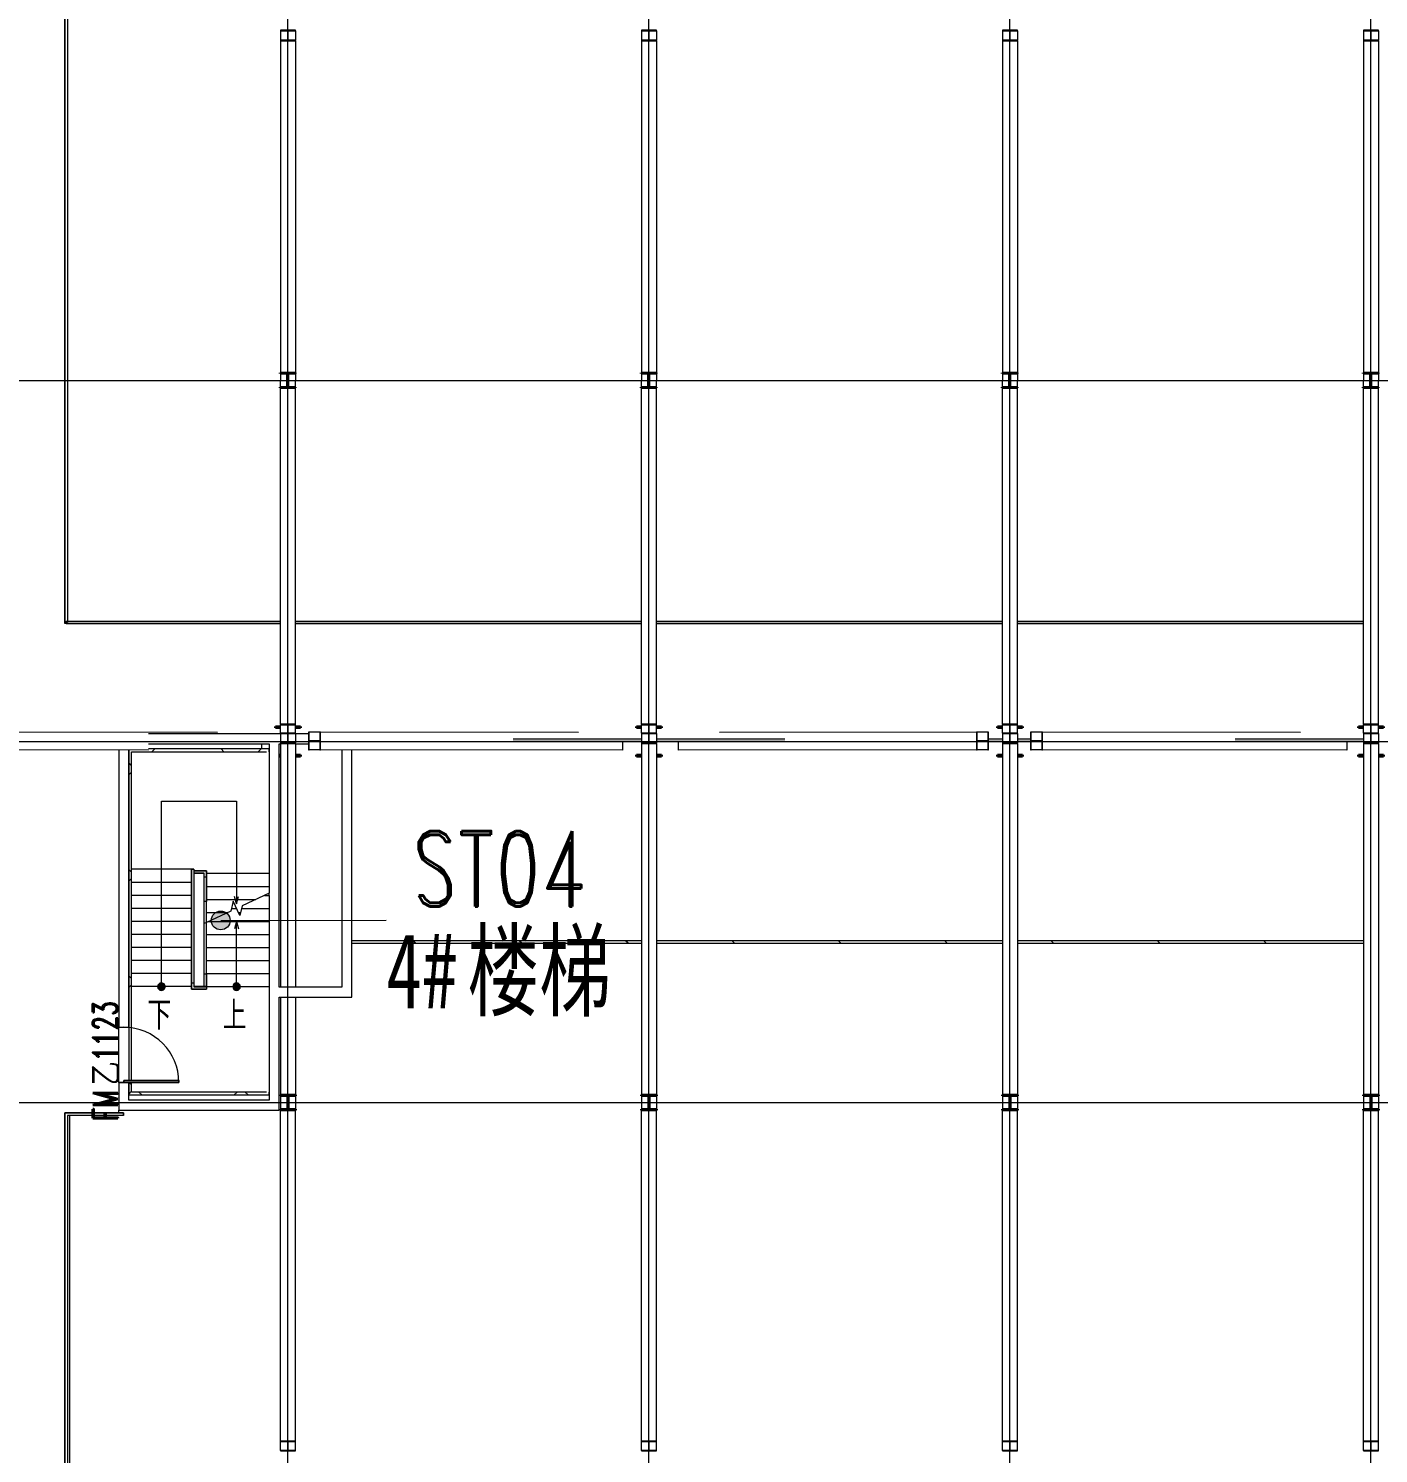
# Model space of a CAD drawing. Header units: millimetres. Extents: x -30000 to 430621, y -31706 to 192400.
# Drawn here: x 66825 to 93750, y 36201 to 64616 of the extents above; entities that cross this region are included whole.
import ezdxf

# ---------------------------------------------------------------- set-up
doc = ezdxf.new("R2010")
doc.units = ezdxf.units.MM
doc.linetypes.add('架空线', pattern=[3.97, 2.38, -1.59])
doc.linetypes.add('轴网线', pattern=[22.04, 18.38, -1.83, 0, -1.83])
doc.layers.get('0').update_dxf_attribs({"color": 8})
for name, color, linetype, lineweight in [('A-ANNO-NOTE', 8, 'Continuous', 5), ('A-AREA-IDEN', 8, 'Continuous', 9), ('A-DETL-GENF', 8, 'Continuous', 18), ('A-DOOR', 8, 'Continuous', 5), ('A-DOOR-IDEN', 8, 'Continuous', 9), ('A-DOOR-OPNG', 8, 'Continuous', 5), ('A-FLOR', 8, 'Continuous', 5), ('A-FLOR-HRAL', 8, 'Continuous', 5), ('A-WALL', 8, 'Continuous', 5), ('A-WALL-PATT', 8, 'Continuous', 9), ('S-BEAM', 8, 'Continuous', 5), ('S-COLS', 8, 'Continuous', 5), ('S-GRID', 8, 'Continuous', 9), ('S-STRS', 8, 'Continuous', 5), ('S-STRS-MBND', 8, 'Continuous', 5)]:
    doc.layers.add(name, color=color, linetype=linetype, lineweight=lineweight)
doc.styles.add('RomanD', font='romand__.ttf', dxfattribs={"width": 0.7, "height": 1500})
doc.styles.add('RomanD_1', font='romand__.ttf', dxfattribs={"width": 0.7, "height": 500})
doc.styles.add('仿宋', font='simfang.ttf', dxfattribs={"width": 0.7, "height": 500})
doc.styles.add('仿宋_2', font='simfang.ttf', dxfattribs={"width": 0.7, "height": 1500})
doc.styles.add('微软雅黑', font='Microsoft YaHei.ttf', dxfattribs={"width": 0.7, "height": 500})
pattern_1 = [(45, (-4e-09, 0), (-1060.66, 1060.66), []), (135, (-4e-09, 0), (-1060.66, -1060.66), [])]

# ---------------------------------------------------------------- blocks, each defined once
blk = doc.blocks.new('钢_柱_焊接H - H600X500X20X30-V47-LAY-4F-1_500-A')
at = {"layer": 'S-COLS', "lineweight": 15, "true_color": 0xdddddd}
h = blk.add_hatch(color=254, dxfattribs=at)
h.paths.add_polyline_path([(250, -300), (250, -270), (150, -270), (150, -300)], flags=0)
h.paths.add_polyline_path([(-150, -300), (-150, -270), (-175, -270), (-175, -300)], flags=0)
h.paths.add_polyline_path([(-150, 270), (-150, 300), (-250, 300), (-250, 270)], flags=0)
h.paths.add_polyline_path([(150, 270), (250, 270), (250, 300), (150, 300), (150, 287)], flags=0)
at = {"layer": 'S-COLS', "color": 8, "lineweight": 35, "true_color": 0x777777}
for p, q in [((-250, 300), (-150, 300)), ((-250, 270), (-250, 300)), ((150, 300), (250, 300)), ((250, 300), (250, 270)), ((-150, 270), (-250, 270)), ((250, 270), (150, 270)), ((-175, -270), (-150, -270)), ((150, -270), (250, -270)), ((250, -270), (250, -300)), ((-150, -300), (-175, -300)), ((250, -300), (150, -300))]:
    blk.add_line(p, q, dxfattribs=at)
blk = doc.blocks.new('钢_柱_焊接H - H600X500X20X30-V48-LAY-4F-1_500-A')
at = {"layer": 'S-COLS', "lineweight": 15, "true_color": 0xdddddd}
h = blk.add_hatch(color=254, dxfattribs=at)
h.paths.add_polyline_path([(250, -300), (250, -270), (150, -270), (150, -300)], flags=0)
h.paths.add_polyline_path([(-250, -300), (-150, -300), (-150, -270), (-250, -270)], flags=0)
h.paths.add_polyline_path([(5, -29), (1, -28), (1, -28)], flags=0)
h.paths.add_polyline_path([(150, 270), (250, 270), (250, 300), (150, 300), (150, 288)], flags=0)
h.paths.add_polyline_path([(-250, 270), (-150, 270), (-150, 300), (-250, 300)], flags=0)
at = {"layer": 'S-COLS', "color": 8, "lineweight": 35, "true_color": 0x777777}
for p, q in [((-250, 300), (-150, 300)), ((-250, 270), (-250, 300)), ((150, 300), (250, 300)), ((250, 300), (250, 270)), ((-150, 270), (-250, 270)), ((250, 270), (150, 270)), ((-250, -270), (-150, -270)), ((-250, -300), (-250, -270)), ((150, -270), (250, -270)), ((250, -270), (250, -300)), ((-150, -300), (-250, -300)), ((250, -300), (150, -300))]:
    blk.add_line(p, q, dxfattribs=at)
blk = doc.blocks.new('钢_柱_焊接H - H600X500X20X30-V49-LAY-4F-1_500-A')
at = {"layer": 'S-COLS', "lineweight": 15, "true_color": 0xdddddd}
h = blk.add_hatch(color=254, dxfattribs=at)
h.paths.add_polyline_path([(250, -300), (250, -270), (150, -270), (150, -300)], flags=0)
h.paths.add_polyline_path([(-150, -300), (-150, -270), (-250, -270), (-250, -300)], flags=0)
h.paths.add_polyline_path([(5, -29), (1, -28), (1, -28)], flags=0)
h.paths.add_polyline_path([(-250, 270), (-150, 270), (-150, 300), (-250, 300)], flags=0)
h.paths.add_polyline_path([(150, 270), (250, 270), (250, 300), (150, 300), (150, 288)], flags=0)
at = {"layer": 'S-COLS', "color": 8, "lineweight": 35, "true_color": 0x777777}
for p, q in [((-250, 300), (-150, 300)), ((-250, 270), (-250, 300)), ((150, 300), (250, 300)), ((250, 300), (250, 270)), ((-150, 270), (-250, 270)), ((250, 270), (150, 270)), ((-250, -270), (-150, -270)), ((-250, -300), (-250, -270)), ((150, -270), (250, -270)), ((250, -270), (250, -300)), ((-150, -300), (-250, -300)), ((250, -300), (150, -300))]:
    blk.add_line(p, q, dxfattribs=at)
blk = doc.blocks.new('钢_柱_焊接H - H600X500X20X30-V50-LAY-4F-1_500-A')
at = {"layer": 'S-COLS', "lineweight": 15, "true_color": 0xdddddd}
h = blk.add_hatch(color=254, dxfattribs=at)
h.paths.add_polyline_path([(250, -300), (250, -270), (150, -270), (150, -300)], flags=0)
h.paths.add_polyline_path([(-150, -300), (-150, -270), (-250, -270), (-250, -300)], flags=0)
h.paths.add_polyline_path([(5, -29), (1, -28), (1, -28)], flags=0)
h.paths.add_polyline_path([(-250, 270), (-150, 270), (-150, 300), (-250, 300)], flags=0)
h.paths.add_polyline_path([(150, 270), (250, 270), (250, 300), (150, 300), (150, 287)], flags=0)
at = {"layer": 'S-COLS', "color": 8, "lineweight": 35, "true_color": 0x777777}
for p, q in [((-250, 300), (-150, 300)), ((-250, 270), (-250, 300)), ((150, 300), (250, 300)), ((250, 300), (250, 270)), ((-150, 270), (-250, 270)), ((250, 270), (150, 270)), ((-250, -270), (-150, -270)), ((-250, -300), (-250, -270)), ((150, -270), (250, -270)), ((250, -270), (250, -300)), ((-150, -300), (-250, -300)), ((250, -300), (150, -300))]:
    blk.add_line(p, q, dxfattribs=at)
blk = doc.blocks.new('钢_柱_热轧H - HW300X300-659262-LAY-4F-1_500-A')
at = {"layer": 'S-COLS', "lineweight": 15, "true_color": 0xdddddd}
h = blk.add_hatch(color=254, dxfattribs=at)
h.paths.add_polyline_path([(5, -122), (5, 122), (-5, 122), (-5, -122)], flags=0)
h.paths.add_polyline_path([(9, -131), (5, -122), (-5, -131), (5, -131)], flags=0)
h.paths.add_polyline_path([(-150, -150), (150, -150), (150, -135), (-150, -135), (-150, -150)], flags=0)
h.paths.add_polyline_path([(5, 122), (5, 131), (-5, 129)], flags=0)
h.paths.add_polyline_path([(9, 131), (18, 135), (150, 135), (150, 150), (-150, 150), (-150, 135), (5, 132)], flags=0)
at = {"layer": 'S-COLS', "color": 8, "lineweight": 35, "true_color": 0x777777}
for p, q in [((-150, 150), (150, 150)), ((-150, 135), (-150, 150)), ((-18, 135), (-150, 135)), ((-5, -122), (-5, 122)), ((5, 122), (5, -122)), ((150, 135), (18, 135)), ((150, 150), (150, 135)), ((-150, -135), (-18, -135)), ((-150, -150), (-150, -135)), ((150, -150), (-150, -150)), ((18, -135), (150, -135)), ((150, -135), (150, -150))]:
    blk.add_line(p, q, dxfattribs=at)
for centre, start, end in [((-18, 122), 360, 90), ((18, 122), 90, 180), ((-18, -122), 270, 360), ((18, -122), 180, 270)]:
    blk.add_arc(centre, 13, start, end, dxfattribs=at)
blk = doc.blocks.new('钢_柱_热轧H - HW300X300-659271-LAY-4F-1_500-A')
at = {"layer": 'S-COLS', "lineweight": 15, "true_color": 0xdddddd}
h = blk.add_hatch(color=254, dxfattribs=at)
h.paths.add_polyline_path([(5, -122), (5, 122), (-5, 122), (-5, -122)], flags=0)
h.paths.add_polyline_path([(9, -131), (5, -122), (-5, -131), (5, -131)], flags=0)
h.paths.add_polyline_path([(-150, -150), (150, -150), (150, -135), (-150, -135)], flags=0)
h.paths.add_polyline_path([(5, 122), (5, 131), (-5, 129)], flags=0)
h.paths.add_polyline_path([(9, 131), (18, 135), (150, 135), (150, 150), (-150, 150), (-145, 135), (5, 132)], flags=0)
at = {"layer": 'S-COLS', "color": 8, "lineweight": 35, "true_color": 0x777777}
for p, q in [((-150, 150), (150, 150)), ((-150, 135), (-150, 150)), ((-18, 135), (-150, 135)), ((-5, -122), (-5, 122)), ((5, 122), (5, -122)), ((150, 135), (18, 135)), ((150, 150), (150, 135)), ((-150, -135), (-18, -135)), ((-150, -150), (-150, -135)), ((150, -150), (-150, -150)), ((18, -135), (150, -135)), ((150, -135), (150, -150))]:
    blk.add_line(p, q, dxfattribs=at)
for centre, start, end in [((-18, 122), 360, 90), ((18, 122), 90, 180), ((-18, -122), 270, 360), ((18, -122), 180, 270)]:
    blk.add_arc(centre, 13, start, end, dxfattribs=at)
blk = doc.blocks.new('钢_梁_焊接H - H300X300X10X15-V174-LAY-4F-1_500-A')
at = {"layer": 'S-BEAM', "color": 8, "lineweight": 15, "true_color": 0x777777}
for p, q in [((72150, 50566), (71850, 50566)), ((71850, 50566), (71850, 50555)), ((71850, 50555), (71995, 50555)), ((71850, 50555), (71850, 50372)), ((71995, 50372), (71850, 50372)), ((71850, 50372), (71850, 50362)), ((71850, 50362), (72150, 50362)), ((71850, 50362), (71850, 45500)), ((71995, 50555), (71995, 50372)), ((72005, 50372), (72005, 50555)), ((72005, 50555), (72150, 50555)), ((72150, 50372), (72005, 50372)), ((72150, 50555), (72150, 50566)), ((72150, 50555), (72150, 50372)), ((72150, 50362), (72150, 50372)), ((72150, 50362), (72150, 45500)), ((71850, 45300), (71850, 43350)), ((72150, 45300), (72150, 43350)), ((71850, 43335), (71850, 43065)), ((72150, 43335), (72150, 43065)), ((71850, 43050), (71850, 43040)), ((72150, 43050), (72150, 43040))]:
    blk.add_line(p, q, dxfattribs=at)
blk = doc.blocks.new('钢_梁_焊接H - H300X300X10X15-V126-LAY-4F-1_500-A')
at = {"layer": 'S-BEAM', "color": 8, "lineweight": 15, "true_color": 0x777777}
for p, q in [((21450, 43040), (21750, 43040)), ((21450, 36449), (21450, 43040)), ((21750, 36449), (21750, 43040)), ((21750, 36449), (21450, 36449)), ((21450, 36449), (21450, 36439)), ((21450, 36439), (21595, 36439)), ((21450, 36262), (21450, 36439)), ((21595, 36439), (21595, 36262)), ((21605, 36262), (21605, 36439)), ((21605, 36439), (21750, 36439)), ((21750, 36439), (21750, 36449)), ((21750, 36262), (21750, 36439)), ((21595, 36262), (21450, 36262)), ((21450, 36262), (21450, 36252)), ((21450, 36252), (21750, 36252)), ((21750, 36262), (21605, 36262)), ((21750, 36252), (21750, 36262))]:
    blk.add_line(p, q, dxfattribs=at)
blk = doc.blocks.new('钢_梁_焊接H - H300X300X10X15-V128-LAY-4F-1_500-A')
at = {"layer": 'S-BEAM', "color": 8, "lineweight": 15, "true_color": 0x777777}
for p, q in [((21450, 57465), (21450, 57597)), ((21450, 50742), (21450, 57451)), ((21750, 50742), (21750, 57597)), ((21750, 50742), (21450, 50742)), ((21450, 50742), (21450, 50732)), ((21450, 50732), (21595, 50732)), ((21450, 50566), (21450, 50732)), ((21595, 50732), (21595, 50566)), ((21605, 50566), (21605, 50732)), ((21605, 50732), (21750, 50732)), ((21750, 50732), (21750, 50742)), ((21750, 50566), (21750, 50732))]:
    blk.add_line(p, q, dxfattribs=at)
blk = doc.blocks.new('钢_梁_焊接H - H300X300X10X15-V129-LAY-4F-1_500-A')
at = {"layer": 'S-BEAM', "color": 8, "lineweight": 15, "true_color": 0x777777}
for p, q in [((21750, 64582), (21450, 64582)), ((21450, 64582), (21450, 64572)), ((21450, 64572), (21595, 64572)), ((21450, 64572), (21450, 64382)), ((21595, 64572), (21595, 64382)), ((21605, 64382), (21605, 64572)), ((21605, 64572), (21750, 64572)), ((21750, 64572), (21750, 64582)), ((21750, 64572), (21750, 64382)), ((21595, 64382), (21450, 64382)), ((21450, 64382), (21450, 64371)), ((21450, 64371), (21750, 64371)), ((21450, 64371), (21450, 57749)), ((21750, 64382), (21605, 64382)), ((21750, 64371), (21750, 64382)), ((21750, 64371), (21750, 57597)), ((21450, 57735), (21450, 57597))]:
    blk.add_line(p, q, dxfattribs=at)
blk = doc.blocks.new('钢_梁_焊接H - H300X300X10X15-V125-LAY-4F-1_500-A')
at = {"layer": 'S-BEAM', "color": 8, "lineweight": 15, "true_color": 0x777777}
for p, q in [((21750, 50566), (21450, 50566)), ((21450, 50566), (21450, 50555)), ((21450, 50555), (21595, 50555)), ((21450, 50555), (21450, 50372)), ((21595, 50372), (21450, 50372)), ((21450, 50372), (21450, 50362)), ((21450, 50362), (21750, 50362)), ((21450, 50362), (21450, 43350)), ((21595, 50555), (21595, 50372)), ((21605, 50372), (21605, 50555)), ((21605, 50555), (21750, 50555)), ((21750, 50372), (21605, 50372)), ((21750, 50555), (21750, 50566)), ((21750, 50555), (21750, 50372)), ((21750, 50362), (21750, 50372)), ((21750, 50362), (21750, 43350)), ((21450, 43335), (21450, 43065)), ((21750, 43335), (21750, 43065)), ((21450, 43050), (21450, 43040)), ((21750, 43050), (21750, 43040))]:
    blk.add_line(p, q, dxfattribs=at)
blk = doc.blocks.new('钢_梁_焊接H - H300X300X10X15-V180-LAY-4F-1_500-A')
at = {"layer": 'S-BEAM', "color": 8, "lineweight": 15, "true_color": 0x777777}
for p, q in [((79050, 57465), (79050, 57597)), ((79050, 50742), (79050, 57451)), ((79350, 50742), (79350, 57597)), ((79350, 50742), (79050, 50742)), ((79050, 50742), (79050, 50732)), ((79050, 50732), (79195, 50732)), ((79050, 50566), (79050, 50732)), ((79195, 50732), (79195, 50566)), ((79205, 50566), (79205, 50732)), ((79205, 50732), (79350, 50732)), ((79350, 50732), (79350, 50742)), ((79350, 50566), (79350, 50732))]:
    blk.add_line(p, q, dxfattribs=at)
blk = doc.blocks.new('钢_梁_焊接H - H300X300X10X15-V181-LAY-4F-1_500-A')
at = {"layer": 'S-BEAM', "color": 8, "lineweight": 15, "true_color": 0x777777}
for p, q in [((79350, 64582), (79050, 64582)), ((79050, 64582), (79050, 64572)), ((79050, 64572), (79195, 64572)), ((79050, 64572), (79050, 64382)), ((79195, 64572), (79195, 64382)), ((79205, 64382), (79205, 64572)), ((79205, 64572), (79350, 64572)), ((79350, 64572), (79350, 64582)), ((79350, 64572), (79350, 64382)), ((79195, 64382), (79050, 64382)), ((79050, 64382), (79050, 64371)), ((79050, 64371), (79350, 64371)), ((79050, 64371), (79050, 57749)), ((79350, 64382), (79205, 64382)), ((79350, 64371), (79350, 64382)), ((79350, 64371), (79350, 57597)), ((79050, 57735), (79050, 57597))]:
    blk.add_line(p, q, dxfattribs=at)
blk = doc.blocks.new('钢_梁_焊接H - H300X300X10X15-658916-LAY-4F-1_500-A')
at = {"layer": 'S-BEAM', "color": 8, "lineweight": 15, "true_color": 0x777777}
for p, q in [((86550, 50566), (86250, 50566)), ((86250, 50566), (86250, 50555)), ((86250, 50555), (86395, 50555)), ((86250, 50555), (86250, 50372)), ((86395, 50372), (86250, 50372)), ((86250, 50372), (86250, 50362)), ((86250, 50362), (86550, 50362)), ((86250, 50362), (86250, 43350)), ((86395, 50555), (86395, 50372)), ((86405, 50372), (86405, 50555)), ((86405, 50555), (86550, 50555)), ((86550, 50372), (86405, 50372)), ((86550, 50555), (86550, 50566)), ((86550, 50555), (86550, 50372)), ((86550, 50362), (86550, 50372)), ((86550, 50362), (86550, 43350)), ((86250, 43335), (86250, 43065)), ((86550, 43335), (86550, 43065)), ((86250, 43050), (86250, 43040)), ((86550, 43050), (86550, 43040))]:
    blk.add_line(p, q, dxfattribs=at)
blk = doc.blocks.new('钢_梁_焊接H - H300X300X10X15-V147-LAY-4F-1_500-A')
at = {"layer": 'S-BEAM', "color": 8, "lineweight": 15, "true_color": 0x777777}
for p, q in [((35850, 57465), (35850, 57597)), ((35850, 50742), (35850, 57451)), ((36150, 50742), (36150, 57597)), ((36150, 50742), (35850, 50742)), ((35850, 50742), (35850, 50732)), ((35850, 50732), (35995, 50732)), ((35850, 50566), (35850, 50732)), ((35995, 50732), (35995, 50566)), ((36005, 50566), (36005, 50732)), ((36005, 50732), (36150, 50732)), ((36150, 50732), (36150, 50742)), ((36150, 50566), (36150, 50732))]:
    blk.add_line(p, q, dxfattribs=at)
blk = doc.blocks.new('钢_梁_焊接H - H300X300X10X15-V148-LAY-4F-1_500-A')
at = {"layer": 'S-BEAM', "color": 8, "lineweight": 15, "true_color": 0x777777}
for p, q in [((36150, 64582), (35850, 64582)), ((35850, 64582), (35850, 64572)), ((35850, 64572), (35995, 64572)), ((35850, 64572), (35850, 64382)), ((35995, 64572), (35995, 64382)), ((36005, 64382), (36005, 64572)), ((36005, 64572), (36150, 64572)), ((36150, 64572), (36150, 64582)), ((36150, 64572), (36150, 64382)), ((35995, 64382), (35850, 64382)), ((35850, 64382), (35850, 64371)), ((35850, 64371), (36150, 64371)), ((35850, 64371), (35850, 57749)), ((36150, 64382), (36005, 64382)), ((36150, 64371), (36150, 64382)), ((36150, 64371), (36150, 57597)), ((35850, 57735), (35850, 57597))]:
    blk.add_line(p, q, dxfattribs=at)
blk = doc.blocks.new('钢_梁_焊接H - H300X300X10X15-V190-LAY-4F-1_500-A')
at = {"layer": 'S-BEAM', "color": 8, "lineweight": 15, "true_color": 0x777777}
for p, q in [((93450, 57465), (93450, 57597)), ((93450, 50742), (93450, 57451)), ((93750, 50742), (93750, 57597)), ((93750, 50742), (93450, 50742)), ((93450, 50742), (93450, 50732)), ((93450, 50732), (93595, 50732)), ((93450, 50566), (93450, 50732)), ((93595, 50732), (93595, 50566)), ((93605, 50566), (93605, 50732)), ((93605, 50732), (93750, 50732)), ((93750, 50732), (93750, 50742)), ((93750, 50566), (93750, 50732))]:
    blk.add_line(p, q, dxfattribs=at)
blk = doc.blocks.new('钢_梁_焊接H - H300X300X10X15-V191-LAY-4F-1_500-A')
at = {"layer": 'S-BEAM', "color": 8, "lineweight": 15, "true_color": 0x777777}
for p, q in [((93750, 64582), (93450, 64582)), ((93450, 64582), (93450, 64572)), ((93450, 64572), (93595, 64572)), ((93450, 64572), (93450, 64382)), ((93595, 64572), (93595, 64382)), ((93605, 64382), (93605, 64572)), ((93605, 64572), (93750, 64572)), ((93750, 64572), (93750, 64582)), ((93750, 64572), (93750, 64382)), ((93595, 64382), (93450, 64382)), ((93450, 64382), (93450, 64371)), ((93450, 64371), (93750, 64371)), ((93450, 64371), (93450, 57749)), ((93750, 64382), (93605, 64382)), ((93750, 64371), (93750, 64382)), ((93750, 64371), (93750, 57597)), ((93450, 57735), (93450, 57597))]:
    blk.add_line(p, q, dxfattribs=at)
blk = doc.blocks.new('钢_梁_热轧H - HW350X350-659173-LAY-4F-1_500-A')
at = {"layer": 'S-BEAM', "color": 8, "lineweight": 15, "true_color": 0x777777}
for p, q in [((72411, 50583), (72410, 50233)), ((72423, 50583), (72411, 50583)), ((72423, 50427), (72423, 50583)), ((72635, 50583), (72423, 50583)), ((72648, 50583), (72635, 50583)), ((72635, 50583), (72635, 50427)), ((72647, 50233), (72648, 50583)), ((77792, 50577), (72648, 50583)), ((72423, 50233), (72423, 50389)), ((72626, 50414), (72432, 50414)), ((72432, 50402), (72626, 50402)), ((72635, 50389), (72634, 50233)), ((78675, 50400), (78675, 50226)), ((72410, 50233), (72423, 50233)), ((72634, 50233), (72423, 50233)), ((72634, 50233), (72647, 50233)), ((78675, 50226), (72647, 50233))]:
    blk.add_line(p, q, dxfattribs=at)
for centre, start_param, end_param in [((72432, 50427), 1.570796, 3.141593), ((72432, 50389), 0, 1.570796), ((72626, 50427), 3.141593, 4.712389), ((72626, 50389), 4.712389, 6.283185)]:
    blk.add_ellipse(centre, major_axis=(0, 13), ratio=0.677506, start_param=start_param, end_param=end_param, dxfattribs=at)
blk = doc.blocks.new('钢_梁_热轧H - HW350X350-659174-LAY-4F-1_500-A')
at = {"layer": 'S-BEAM', "color": 8, "lineweight": 15, "true_color": 0x777777}
for p, q in [((86811, 50583), (86810, 50233)), ((86823, 50583), (86811, 50583)), ((86823, 50427), (86823, 50583)), ((87035, 50583), (86823, 50583)), ((87048, 50583), (87035, 50583)), ((87035, 50583), (87035, 50427)), ((87047, 50233), (87048, 50583)), ((92192, 50577), (87048, 50583)), ((86823, 50233), (86823, 50389)), ((87026, 50414), (86832, 50414)), ((86832, 50402), (87026, 50402)), ((87035, 50389), (87034, 50233)), ((93121, 50400), (93120, 50226)), ((86810, 50233), (86823, 50233)), ((87034, 50233), (86823, 50233)), ((87034, 50233), (87047, 50233)), ((93120, 50226), (87047, 50233))]:
    blk.add_line(p, q, dxfattribs=at)
for centre, start_param, end_param in [((86832, 50427), 1.570796, 3.141593), ((86832, 50389), 0, 1.570796), ((87026, 50427), 3.141593, 4.712389), ((87026, 50389), 4.712389, 6.283185)]:
    blk.add_ellipse(centre, major_axis=(0, 13), ratio=0.677506, start_param=start_param, end_param=end_param, dxfattribs=at)
blk = doc.blocks.new('钢_梁_热轧H - HW350X350-659175-LAY-4F-1_500-A')
at = {"layer": 'S-BEAM', "color": 8, "lineweight": 15, "true_color": 0x777777}
for p, q in [((85733, 50583), (80608, 50577)), ((85746, 50583), (85733, 50583)), ((85733, 50583), (85734, 50233)), ((85746, 50427), (85746, 50583)), ((85957, 50583), (85746, 50583)), ((85970, 50583), (85957, 50583)), ((85957, 50583), (85958, 50427)), ((85971, 50233), (85970, 50583)), ((79789, 50226), (79788, 50400)), ((85747, 50233), (85746, 50389)), ((85949, 50414), (85755, 50414)), ((85755, 50402), (85949, 50402)), ((85958, 50389), (85958, 50233)), ((85734, 50233), (79789, 50226)), ((85734, 50233), (85747, 50233)), ((85958, 50233), (85747, 50233)), ((85958, 50233), (85971, 50233))]:
    blk.add_line(p, q, dxfattribs=at)
for centre, start_param, end_param in [((85755, 50427), 1.570796, 3.141593), ((85755, 50389), 0, 1.570796), ((85949, 50427), 3.141593, 4.712389), ((85949, 50389), 4.712389, 6.283185)]:
    blk.add_ellipse(centre, major_axis=(0, 13), ratio=0.677506, start_param=start_param, end_param=end_param, dxfattribs=at)
blk = doc.blocks.new('钢_梁_热轧H - HW350X350-659244-LAY-4F-1_500-A')
at = {"layer": 'S-BEAM', "color": 8, "lineweight": 15, "true_color": 0x777777}
for p, q in [((65211, 50583), (65210, 50233)), ((65223, 50583), (65211, 50583)), ((65223, 50427), (65223, 50583)), ((65435, 50583), (65223, 50583)), ((65448, 50583), (65435, 50583)), ((65435, 50583), (65435, 50427)), ((65447, 50233), (65448, 50583)), ((70592, 50577), (65448, 50583)), ((65223, 50233), (65223, 50389)), ((65426, 50414), (65232, 50414)), ((65232, 50402), (65426, 50402)), ((65435, 50389), (65434, 50233)), ((71475, 50350), (71475, 50250)), ((65210, 50233), (65223, 50233)), ((65434, 50233), (65223, 50233)), ((65434, 50233), (65447, 50233)), ((69218, 50228), (65447, 50233))]:
    blk.add_line(p, q, dxfattribs=at)
for centre, start_param, end_param in [((65232, 50427), 1.570796, 3.141593), ((65232, 50389), 0, 1.570796), ((65426, 50427), 3.141593, 4.712389), ((65426, 50389), 4.712389, 6.283185)]:
    blk.add_ellipse(centre, major_axis=(0, 13), ratio=0.677506, start_param=start_param, end_param=end_param, dxfattribs=at)
blk = doc.blocks.new('X-ST-F3-04-C-002_HLP2_rvt-1-LAY-4F-1_500-A')
at = {"color": 8, "lineweight": 15, "true_color": 0x777777}
for name, p in [('钢_梁_焊接H - H300X300X10X15-V129-LAY-4F-1_500-A', (50400, 0)), ('钢_梁_焊接H - H300X300X10X15-V181-LAY-4F-1_500-A', (0, 0)), ('钢_梁_焊接H - H300X300X10X15-V148-LAY-4F-1_500-A', (50400, 0)), ('钢_梁_焊接H - H300X300X10X15-V191-LAY-4F-1_500-A', (0, 0)), ('钢_柱_热轧H - HW300X300-659271-LAY-4F-1_500-A', (71995, 57600)), ('钢_柱_热轧H - HW300X300-659271-LAY-4F-1_500-A', (79195, 57600)), ('钢_柱_热轧H - HW300X300-659271-LAY-4F-1_500-A', (86395, 57600)), ('钢_柱_热轧H - HW300X300-659271-LAY-4F-1_500-A', (93595, 57600)), ('钢_梁_焊接H - H300X300X10X15-V128-LAY-4F-1_500-A', (50400, 0)), ('钢_梁_焊接H - H300X300X10X15-V180-LAY-4F-1_500-A', (0, 0)), ('钢_梁_焊接H - H300X300X10X15-V147-LAY-4F-1_500-A', (50400, 0)), ('钢_梁_焊接H - H300X300X10X15-V190-LAY-4F-1_500-A', (0, 0)), ('钢_梁_热轧H - HW350X350-659244-LAY-4F-1_500-A', (0, 0)), ('钢_柱_焊接H - H600X500X20X30-V47-LAY-4F-1_500-A', (72000, 50400)), ('钢_梁_热轧H - HW350X350-659173-LAY-4F-1_500-A', (0, 0)), ('钢_柱_焊接H - H600X500X20X30-V48-LAY-4F-1_500-A', (79200, 50400)), ('钢_梁_热轧H - HW350X350-659175-LAY-4F-1_500-A', (0, 0)), ('钢_柱_焊接H - H600X500X20X30-V49-LAY-4F-1_500-A', (86400, 50400)), ('钢_梁_热轧H - HW350X350-659174-LAY-4F-1_500-A', (0, 0)), ('钢_柱_焊接H - H600X500X20X30-V50-LAY-4F-1_500-A', (93600, 50400)), ('钢_梁_焊接H - H300X300X10X15-V174-LAY-4F-1_500-A', (0, 0)), ('钢_梁_焊接H - H300X300X10X15-V125-LAY-4F-1_500-A', (57600, 0)), ('钢_梁_焊接H - H300X300X10X15-658916-LAY-4F-1_500-A', (0, 0)), ('钢_梁_焊接H - H300X300X10X15-V125-LAY-4F-1_500-A', (72000, 0)), ('钢_柱_热轧H - HW300X300-659262-LAY-4F-1_500-A', (72000, 43200)), ('钢_柱_热轧H - HW300X300-659262-LAY-4F-1_500-A', (79200, 43200)), ('钢_柱_热轧H - HW300X300-659262-LAY-4F-1_500-A', (86400, 43200)), ('钢_柱_热轧H - HW300X300-659262-LAY-4F-1_500-A', (93600, 43200)), ('钢_梁_焊接H - H300X300X10X15-V126-LAY-4F-1_500-A', (50400, 0)), ('钢_梁_焊接H - H300X300X10X15-V126-LAY-4F-1_500-A', (72000, 0))]:
    blk.add_blockref(name, p, dxfattribs=at)
for p, rotation in [((57600, 0), 8.537736462515939e-07), ((64800, 0), 7.443026089337887e-06)]:
    blk.add_blockref('钢_梁_焊接H - H300X300X10X15-V126-LAY-4F-1_500-A', p, dxfattribs=dict(at, rotation=rotation))
blk = doc.blocks.new('栏杆扶手 - 栏杆扶手-1768899-LAY-4F-1_500-A')
at = {"layer": 'A-FLOR-HRAL', "lineweight": 15}
for p, q in [((70325, 46767), (70325, 47205)), ((70375, 46790), (70375, 47205))]:
    blk.add_line(p, q, dxfattribs=at)
blk = doc.blocks.new('顶部扶栏类型 - 顶部扶栏_内部_-1768904-LAY-4F-1_500-A')
at = {"layer": 'A-FLOR-HRAL', "lineweight": 15}
for p, q in [((70125, 47820), (70250, 47820)), ((70250, 47770), (70125, 47770)), ((70250, 47820), (70375, 47820)), ((70325, 47770), (70250, 47770)), ((70325, 47695), (70325, 47770)), ((70375, 47820), (70375, 47695)), ((70325, 47205), (70325, 47695)), ((70375, 47695), (70325, 47695)), ((70375, 47695), (70375, 47205)), ((70375, 47205), (70325, 47205))]:
    blk.add_line(p, q, dxfattribs=at)
blk = doc.blocks.new('顶部扶栏类型 - 顶部扶栏_内部_-V413-LAY-4F-1_500-A')
at = {"layer": 'A-FLOR-HRAL', "lineweight": 15}
for p, q in [((70375, 47820), (70125, 47820)), ((70325, 47770), (70125, 47770)), ((70325, 47695), (70325, 47770)), ((70375, 47695), (70375, 47820)), ((70325, 47205), (70325, 47695)), ((70375, 47205), (70375, 47695))]:
    blk.add_line(p, q, dxfattribs=at)
blk = doc.blocks.new('顶部扶栏类型 - 顶部扶栏_内部_-1768942-LAY-4F-1_500-A')
at = {"layer": 'A-FLOR-HRAL', "lineweight": 15}
for p, q in [((70074.6, 47850), (70124.6, 47850)), ((70074.6, 45584.6), (70074.6, 47850)), ((70124.6, 47850), (70124.6, 45584.6)), ((70074.6, 45584.6), (70124.6, 45584.6)), ((70074.6, 45459.6), (70074.6, 45584.6)), ((70124.6, 45584.6), (70124.6, 45509.6)), ((70124.6, 45509.6), (70199.6, 45509.6)), ((70199.6, 45509.6), (70375.4, 45509.6)), ((70375.4, 45509.6), (70375.4, 45459.6)), ((70199.6, 45459.6), (70074.6, 45459.6)), ((70375.4, 45459.6), (70199.6, 45459.6))]:
    blk.add_line(p, q, dxfattribs=at)
blk = doc.blocks.new('顶部扶栏类型 - 顶部扶栏_内部_-V414-LAY-4F-1_500-A')
at = {"layer": 'A-FLOR-HRAL', "lineweight": 15}
for p, q in [((70124.6, 47850), (70074.6, 47850)), ((70074.6, 47850), (70074.6, 45584.6)), ((70124.6, 47850), (70124.6, 45584.6)), ((70074.6, 45584.6), (70074.6, 45459.6)), ((70124.6, 45584.6), (70124.6, 45509.6)), ((70124.6, 45509.6), (70375.4, 45509.6)), ((70375.4, 45509.6), (70375.4, 45459.6)), ((70074.6, 45459.6), (70375.4, 45459.6))]:
    blk.add_line(p, q, dxfattribs=at)
blk = doc.blocks.new('顶部扶栏类型 - 顶部扶栏_内部_-1807108-LAY-4F-1_500-A')
at = {"layer": 'A-FLOR-HRAL', "lineweight": 15}
for p, q in [((70325, 45510), (70325, 45765)), ((70325, 45765), (70375, 45765)), ((70375, 45765), (70375, 45510)), ((70375, 45510), (70325, 45510))]:
    blk.add_line(p, q, dxfattribs=at)
blk = doc.blocks.new('顶部扶栏类型 - 顶部扶栏_内部_-V420-LAY-4F-1_500-A')
at = {"layer": 'A-FLOR-HRAL', "lineweight": 15}
for p, q in [((70375, 46790), (70325, 46767)), ((70325, 45510), (70325, 46767)), ((70375, 45510), (70375, 46790)), ((70325, 45510), (70375, 45510))]:
    blk.add_line(p, q, dxfattribs=at)
blk = doc.blocks.new('上楼梯路径-C - 顺砌剖面-1881070-LAY-4F-1_500-A')
at = {"layer": 'A-DETL-GENF', "true_color": 0x808080}
blk.add_hatch(color=8, dxfattribs=at).paths.add_polyline_path([(19, -72), (53, -53), (74, -10), (72, 10), (65, 38), (53, 53), (19, 72), (-19, 72), (-37, 65), (-65, 38), (-74, -10), (-65, -37), (-53, -53), (-19, -72), (0, -72)], flags=0)
at = {"layer": 'A-DETL-GENF'}
for p, q in [((0, 1300), (-39, 1155)), ((0, 75), (0, 1300)), ((0, 1300), (39, 1155)), ((0, 0), (0, 75))]:
    blk.add_line(p, q, dxfattribs=at)
for start, end in [(90, 270), (270, 90)]:
    blk.add_arc((0, 0), 75, start, end, dxfattribs=at)
blk = doc.blocks.new('下楼梯路径-C - 顺砌剖面-1882489-LAY-4F-1_500-A')
at = {"layer": 'A-DETL-GENF', "true_color": 0x808080}
blk.add_hatch(color=8, dxfattribs=at).paths.add_polyline_path([(613, -1180), (621, -1198), (648, -1226), (686, -1236), (723, -1226), (751, -1198), (761, -1161), (751, -1123), (736, -1106), (705, -1088), (676, -1088), (648, -1096), (621, -1123), (613, -1142)], flags=0)
at = {"layer": 'A-DETL-GENF'}
for p, q in [((-3014, -1161), (-3014, 339)), ((-3014, 339), (-964, 339)), ((-964, 339), (-1109, 378)), ((-964, 339), (-1109, 300)), ((613, -1161), (-3014, -1161)), ((686, -1161), (613, -1161))]:
    blk.add_line(p, q, dxfattribs=at)
for start, end in [(360, 180), (180, 360)]:
    blk.add_arc((686, -1161), 75, start, end, dxfattribs=at)
blk = doc.blocks.new('AR-F3-00-STA-001_HLP2_rvt-1-LAY-4F-1_500-A')
at = {"layer": 'S-STRS', "lineweight": 15}
for p, q in [((70075, 47850), (68881, 47850)), ((70125, 47850), (70125, 47820)), ((70125, 47770), (70325, 47770)), ((70125, 47770), (70125, 47590)), ((70325, 47510), (70325, 47770)), ((70375, 47770), (71625, 47770)), ((70075, 47590), (68881, 47590)), ((70125, 47590), (70125, 47330)), ((70325, 47250), (70325, 47510)), ((70375, 47510), (71625, 47510)), ((70075, 47330), (68881, 47330)), ((70125, 47330), (70125, 47070)), ((70325, 46990), (70325, 47250)), ((70375, 47250), (71361, 47250)), ((71533, 47330), (71625, 47330)), ((71625, 47330), (71625, 47373)), ((70075, 47070), (68881, 47070)), ((70125, 47070), (70125, 46810)), ((70325, 46767), (70325, 46990)), ((70375, 46990), (70803, 46990)), ((70875, 47070), (70975, 47070)), ((71012, 46990), (71056, 46990)), ((71075, 47070), (71625, 47070)), ((70075, 46810), (68881, 46810)), ((70125, 46810), (70125, 46550)), ((70417, 46810), (71625, 46810)), ((70075, 46550), (68881, 46550)), ((70125, 46550), (70125, 46290)), ((70375, 46550), (71625, 46550)), ((70075, 46290), (68881, 46290)), ((70125, 46290), (70125, 46030)), ((70375, 46290), (71625, 46290)), ((70075, 46030), (68881, 46030)), ((70075, 45770), (68881, 45770)), ((70125, 46030), (70125, 45770)), ((70125, 45770), (70125, 45510)), ((70375, 46030), (71625, 46030)), ((70375, 45770), (71625, 45770)), ((69400, 45510), (68881, 45510)), ((69415, 45510), (69400, 45510)), ((69545, 45510), (69420, 45510)), ((70075, 45510), (69550, 45510)), ((70325, 45510), (70125, 45510)), ((70375, 45510), (70900, 45510)), ((70910, 45510), (71050, 45510)), ((71050, 45510), (71625, 45510))]:
    blk.add_line(p, q, dxfattribs=at)
at = {"layer": 'S-STRS', "linetype": '架空线', "lineweight": 15}
for p, q in [((70075, 47850), (68881, 47850)), ((70375, 47770), (71625, 47770)), ((70075, 47590), (68881, 47590)), ((70375, 47510), (71625, 47510)), ((70075, 47330), (68881, 47330)), ((70375, 47250), (71361, 47250)), ((71533, 47330), (71625, 47330)), ((70075, 47070), (68881, 47070)), ((70375, 46990), (70803, 46990)), ((70875, 47070), (70975, 47070)), ((71012, 46990), (71056, 46990)), ((71075, 47070), (71625, 47070)), ((70075, 46810), (68881, 46810)), ((70417, 46810), (71625, 46810)), ((70075, 46550), (68881, 46550)), ((70375, 46550), (71625, 46550)), ((70075, 46290), (68881, 46290)), ((70375, 46290), (71625, 46290)), ((70075, 46030), (68881, 46030)), ((70075, 45770), (68881, 45770)), ((70375, 46030), (71625, 46030)), ((70375, 45770), (71625, 45770)), ((69400, 45510), (68881, 45510)), ((69415, 45510), (69400, 45510)), ((69545, 45510), (69420, 45510)), ((70075, 45510), (69550, 45510)), ((70375, 45510), (70900, 45510)), ((70910, 45510), (71050, 45510)), ((71050, 45510), (71625, 45510))]:
    blk.add_line(p, q, dxfattribs=at)
at = {"layer": 'S-STRS-MBND', "lineweight": 15}
for p, q in [((70909, 47212), (70862, 47017)), ((71041, 46928), (70909, 47212)), ((71625, 47373), (71088, 47123)), ((70862, 47017), (70375, 46790)), ((71088, 47123), (71041, 46928))]:
    blk.add_line(p, q, dxfattribs=at)
at = {"lineweight": 15, "rotation": 269.9999999999995}
blk.add_blockref('下楼梯路径-C - 顺砌剖面-1882489-LAY-4F-1_500-A', (70636, 46196), dxfattribs=at)
at = {"color": 163, "lineweight": 15, "true_color": 0x667fcc}
for name in ['顶部扶栏类型 - 顶部扶栏_内部_-1768942-LAY-4F-1_500-A', '顶部扶栏类型 - 顶部扶栏_内部_-V414-LAY-4F-1_500-A', '顶部扶栏类型 - 顶部扶栏_内部_-1768904-LAY-4F-1_500-A', '顶部扶栏类型 - 顶部扶栏_内部_-V413-LAY-4F-1_500-A', '栏杆扶手 - 栏杆扶手-1768899-LAY-4F-1_500-A', '顶部扶栏类型 - 顶部扶栏_内部_-V420-LAY-4F-1_500-A', '顶部扶栏类型 - 顶部扶栏_内部_-1807108-LAY-4F-1_500-A']:
    blk.add_blockref(name, (0, 0), dxfattribs=at)
at = {"lineweight": 15}
blk.add_blockref('上楼梯路径-C - 顺砌剖面-1881070-LAY-4F-1_500-A', (70975, 45510), dxfattribs=at)
at = {"layer": 'A-ANNO-NOTE', "color": 7, "lineweight": 15, "char_height": 500, "width": 673.42, "attachment_point": 1, "style": '仿宋'}
for s, insert in [('\\f仿宋|b0|i0|c134|p49|;\\W.7;下', (69198, 45206)), ('\\f仿宋|b0|i0|c134|p49|;\\W.7;上', (70698, 45206))]:
    blk.add_mtext(s, dxfattribs=dict(at, insert=insert))
blk = doc.blocks.new('单扇平开防火门_带观察窗 - FM乙1123-V3-LAY-4F-1_500-A')
at = {"layer": 'A-DOOR'}
for p, q in [((550, 1100), (510, 1100)), ((510, 1100), (510, 0)), ((510, 1100), (550, 1100)), ((510, 900), (510, 1100)), ((510, 700), (510, 900)), ((550, 0), (550, 1100)), ((550, 1100), (550, 900)), ((550, 900), (550, 700)), ((510, 0), (510, 700)), ((550, 700), (550, 0)), ((510, 0), (550, 0)), ((550, 0), (510, 0))]:
    blk.add_line(p, q, dxfattribs=at)
blk.add_arc((550, 0), 1100, 90, 180, dxfattribs=at)
at = {"layer": 'A-DOOR-OPNG'}
for p, q in [((-550, -100), (-550, 100)), ((550, -99), (550, 100))]:
    blk.add_line(p, q, dxfattribs=at)
blk = doc.blocks.new('顶部扶栏类型 - 顶部扶栏_内部_-3241286-LAY-4F-1_500-A')
at = {"layer": 'A-FLOR-HRAL'}
for p, q in [((67550, 52750), (67550, 79019)), ((67600, 79020), (67600, 52800)), ((71850, 52750), (67550, 52750)), ((67600, 52800), (71850, 52800)), ((72150, 52800), (79050, 52800)), ((79050, 52750), (72150, 52750)), ((79350, 52800), (86250, 52800)), ((86250, 52750), (79350, 52750)), ((86550, 52800), (93450, 52800)), ((93450, 52750), (86550, 52750))]:
    blk.add_line(p, q, dxfattribs=at)
blk = doc.blocks.new('顶部扶栏类型 - 顶部扶栏_内部_-V430-LAY-4F-1_500-A')
at = {"layer": 'A-FLOR-HRAL'}
for p, q in [((67550, 79019), (67550, 52775)), ((67600, 79020), (67600, 52775)), ((67600, 52775), (67550, 52775)), ((67575, 52800), (67575, 52750)), ((67575, 52800), (71850, 52800)), ((67575, 52750), (71850, 52750)), ((72150, 52800), (79050, 52800)), ((72150, 52750), (79050, 52750)), ((79350, 52800), (86250, 52800)), ((79350, 52750), (86250, 52750)), ((86550, 52800), (93450, 52800)), ((86550, 52750), (93450, 52750))]:
    blk.add_line(p, q, dxfattribs=at)
blk = doc.blocks.new('顶部扶栏类型 - 顶部扶栏_内部_-3241414-LAY-4F-1_500-A')
at = {"layer": 'A-FLOR-HRAL'}
for p, q in [((67550, 42994), (68719, 42994)), ((67550, 21755), (67550, 42994)), ((68719, 42944), (67600, 42944)), ((67600, 42944), (67600, 21755)), ((68719, 42994), (68719, 42944))]:
    blk.add_line(p, q, dxfattribs=at)
blk = doc.blocks.new('顶部扶栏类型 - 顶部扶栏_内部_-V437-LAY-4F-1_500-A')
at = {"layer": 'A-FLOR-HRAL'}
for p, q in [((67550, 42994), (67550, 21755)), ((68719, 42994), (67550, 42994)), ((67600, 42944), (67600, 21755)), ((68719, 42944), (67600, 42944)), ((68719, 42944), (68719, 42994))]:
    blk.add_line(p, q, dxfattribs=at)
blk = doc.blocks.new('顶部扶栏类型 - 顶部扶栏_内部_-3241625-LAY-4F-1_500-A')
at = {"layer": 'A-FLOR-HRAL'}
for p, q in [((76489, 50450), (79050, 50450)), ((79050, 50400), (76489, 50400)), ((79350, 50450), (81911, 50450)), ((81911, 50400), (79350, 50400)), ((85971, 50450), (86250, 50450)), ((86250, 50400), (85971, 50400)), ((86550, 50450), (86810, 50450)), ((86810, 50400), (86550, 50400)), ((90889, 50450), (93450, 50450)), ((93450, 50400), (90889, 50400))]:
    blk.add_line(p, q, dxfattribs=at)
blk = doc.blocks.new('顶部扶栏类型 - 顶部扶栏_内部_-V446-LAY-4F-1_500-A')
at = {"layer": 'A-FLOR-HRAL'}
for p, q in [((76489, 50450), (79050, 50450)), ((76489, 50400), (79050, 50400)), ((79350, 50450), (81911, 50450)), ((79350, 50400), (81911, 50400)), ((85971, 50450), (86250, 50450)), ((85971, 50400), (86250, 50400)), ((86550, 50450), (86810, 50450)), ((86550, 50400), (86810, 50400)), ((90889, 50450), (93450, 50450)), ((90889, 50400), (93450, 50400))]:
    blk.add_line(p, q, dxfattribs=at)

msp = doc.modelspace()

# ---------------------------------------------------------------- hatches: boundary and pattern name
at = {"layer": 'A-AREA-IDEN', "lineweight": 18}
h = msp.add_hatch(color=256, dxfattribs=at)
edge = h.paths.add_edge_path(flags=0)
edge.add_arc((70657.8, 46830.5), 187.5, 0, 360)
at = {"layer": 'A-WALL-PATT', "lineweight": 5}
h = msp.add_hatch(dxfattribs=at)
h.set_pattern_fill('FP_13', color=256, style=0, pattern_type=2)
h.set_pattern_definition(pattern_1)
h.paths.add_polyline_path([(71511.9, 50194), (71625, 50194), (71625, 50250), (69218.4, 50250), (69218.3, 50228.5), (68825, 50225.7), (68825, 50194), (71475.2, 50194)], flags=0)
h = msp.add_hatch(dxfattribs=at)
h.set_pattern_fill('FP_13', color=256, style=0, pattern_type=2)
h.set_pattern_definition(pattern_1)
h.paths.add_polyline_path([(68825, 43350), (68881, 43350), (68879.4, 43600), (68825, 43600)], flags=0)
h.paths.add_polyline_path([(68879.1, 43640), (68881, 43640), (68881, 50194), (68825, 50194), (68825, 43640)], flags=0)
h = msp.add_hatch(dxfattribs=at)
h.set_pattern_fill('FP_14', color=256, style=0, pattern_type=2)
h.set_pattern_definition([(135, (-4e-09, 0), (-1060.66, -1060.66), [])])
h.paths.add_polyline_path([(121125, 46375), (121121.8, 46425), (115350, 46425), (115350, 46375), (120666.5, 46375)], flags=0)
h.paths.add_polyline_path([(73275, 46375), (79050, 46375), (79050, 46425), (73275, 46425)], flags=0)
h.paths.add_polyline_path([(79350, 46375), (86250, 46375), (86250, 46425), (79350, 46425), (79350, 46383.6)], flags=0)
h.paths.add_polyline_path([(115050, 46375), (115050, 46425), (108150, 46424.4), (108150, 46375)], flags=0)
h.paths.add_polyline_path([(86550, 46375), (93450, 46375), (93450, 46425), (86550, 46425), (86550, 46393.8)], flags=0)
h.paths.add_polyline_path([(93750, 46375), (100650, 46375), (100650, 46425), (93750, 46425), (93750, 46404)], flags=0)
h.paths.add_polyline_path([(100950, 46375), (107850, 46375), (107850, 46425), (100950, 46425), (100950, 46414.2)], flags=0)
h = msp.add_hatch(dxfattribs=at)
h.set_pattern_fill('FP_13', color=256, style=0, pattern_type=2)
h.set_pattern_definition(pattern_1)
h.paths.add_polyline_path([(71527.6, 43350), (71625, 43350), (71625, 43406), (68881, 43406), (68881, 43350), (70813.7, 43350)], flags=0)

# ---------------------------------------------------------------- linework, layer by layer
at = {"layer": 'A-AREA-IDEN', "lineweight": 18}
msp.add_line((70657.8, 46830.5), (73958.7, 46838), dxfattribs=at)
msp.add_circle((70657.8, 46830.5), 187.5, dxfattribs=at)
at = {"layer": 'A-FLOR'}
for p, q in [((67650, 21755.5), (67650, 42944)), ((68625, 42994), (68625, 43050))]:
    msp.add_line(p, q, dxfattribs=at)
at = {"layer": 'A-WALL', "lineweight": 9}
for p, q in [((69218.5, 50350), (71625, 50350)), ((71850, 50550), (69218.7, 50550)), ((71625, 50350), (71625, 47373.1)), ((71825, 45500), (71825, 50350)), ((71825, 50350), (71850, 50350)), ((72410.5, 50550), (72150, 50550)), ((72150, 50350), (72410.2, 50350)), ((68625, 50229.2), (68625, 44700)), ((68825, 44700), (68825, 50229)), ((73075, 50232.7), (73075, 45500)), ((73275, 45300), (73275, 50232.4)), ((71625, 47330), (71625, 43250)), ((73075, 45500), (71825, 45500)), ((71825, 43050), (71825, 45300)), ((71825, 45300), (73275, 45300)), ((68625, 44700), (68825, 44700)), ((68725, 43600), (68625, 43600)), ((68625, 43600), (68625, 43050)), ((68825, 43250), (68825, 43600)), ((71625, 43250), (68825, 43250)), ((68625, 43050), (71825, 43050))]:
    msp.add_line(p, q, dxfattribs=at)
at = {"layer": 'A-WALL'}
for p, q in [((68825, 50229), (68825, 43640)), ((68881, 43640), (68881, 50194)), ((68881, 50194), (71569, 50194)), ((71625, 50250), (69218.4, 50250)), ((71625, 50194), (71625, 50250)), ((79050, 46425), (73275, 46425)), ((73275, 46375), (79050, 46375)), ((86250, 46425), (79350, 46425)), ((79350, 46375), (86250, 46375)), ((93450, 46425), (86550, 46425)), ((86550, 46375), (93450, 46375)), ((68625, 43600), (68625, 44700)), ((68825, 43600), (68825, 43350)), ((68881, 43406), (68881, 43600)), ((68825, 43350), (71625, 43350)), ((71569, 43406), (68881, 43406)), ((71625, 43350), (71625, 43406))]:
    msp.add_line(p, q, dxfattribs=at)
at = {"layer": 'S-GRID', "linetype": '轴网线'}
for p, q in [((72000, -17706.2), (72000, 174400)), ((79200, -17706.2), (79200, 174400)), ((86400, -17706.2), (86400, 174400)), ((93600, -17706.2), (93600, 174400)), ((-16000, 57600), (308800, 57600)), ((-16000, 50400), (308800, 50400)), ((-16000, 43200), (308800, 43200))]:
    msp.add_line(p, q, dxfattribs=at)

# ---------------------------------------------------------------- block references
at = {"lineweight": 5}
for name in ['AR-F3-00-STA-001_HLP2_rvt-1-LAY-4F-1_500-A', 'X-ST-F3-04-C-002_HLP2_rvt-1-LAY-4F-1_500-A']:
    msp.add_blockref(name, (0, 0), dxfattribs=at)
at = {"layer": 'A-DOOR', "rotation": 269.9999999999998}
msp.add_blockref('单扇平开防火门_带观察窗 - FM乙1123-V3-LAY-4F-1_500-A', (68725, 44150), dxfattribs=at)
at = {"layer": 'A-FLOR-HRAL'}
for name in ['顶部扶栏类型 - 顶部扶栏_内部_-3241286-LAY-4F-1_500-A', '顶部扶栏类型 - 顶部扶栏_内部_-V430-LAY-4F-1_500-A', '顶部扶栏类型 - 顶部扶栏_内部_-3241625-LAY-4F-1_500-A', '顶部扶栏类型 - 顶部扶栏_内部_-V446-LAY-4F-1_500-A', '顶部扶栏类型 - 顶部扶栏_内部_-3241414-LAY-4F-1_500-A', '顶部扶栏类型 - 顶部扶栏_内部_-V437-LAY-4F-1_500-A']:
    msp.add_blockref(name, (0, 0), dxfattribs=at)

# ---------------------------------------------------------------- texts
at = {"layer": 'A-AREA-IDEN', "char_height": 1500, "attachment_point": 1}
for s, insert, width, style in [('ST04', (74473.7, 48611.7), 4657.804, 'RomanD'), ('楼梯', (75579.3, 46577.6), 3928.269, '仿宋_2'), ('4#', (73958.7, 46577.6), 1964.134, '仿宋_2')]:
    msp.add_mtext(s, dxfattribs=dict(at, insert=insert, width=width, style=style))
at = {"layer": 'A-DOOR-IDEN', "char_height": 500, "attachment_point": 1, "rotation": 90}
for s, insert, width, style in [('1123', (68106.8, 44029), 1683.544, 'RomanD_1'), ('\\f微软雅黑|b0|i0|c134|p34|;\\W.7;乙', (68106.8, 43542.8), 589.24, '微软雅黑'), ('FM', (68106.8, 42825.1), 869.831, 'RomanD_1')]:
    msp.add_mtext(s, dxfattribs=dict(at, insert=insert, width=width, style=style))

doc.saveas('drawing.dxf')
